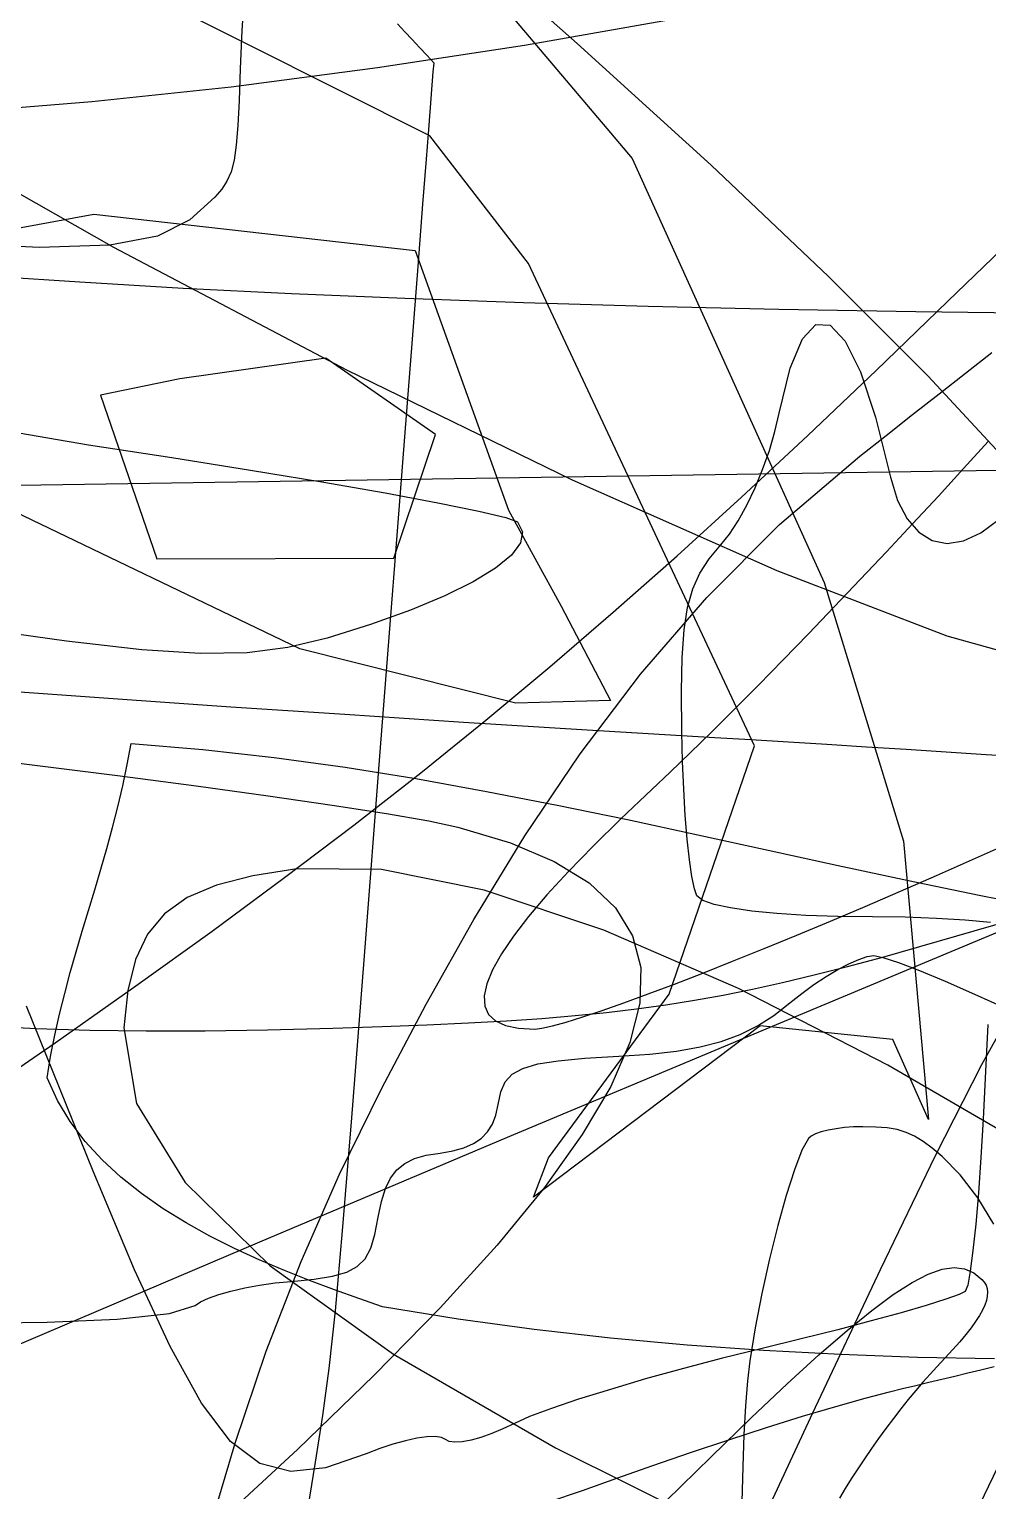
# Model space of a CAD drawing. Extents: x -75 to 75, y -75 to 75.
# Drawn here: x -40.17 to -25.28, y 1.84 to 24.55 of the extents above; entities that cross this region are included whole.
import ezdxf

# ---------------------------------------------------------------- set-up
doc = ezdxf.new("R2010")
doc.units = 0
for name, color, linetype in [('butterfly', 7, 'CONTINUOUS'), ('cat', 7, 'CONTINUOUS'), ('crown', 7, 'CONTINUOUS'), ('darth', 7, 'CONTINUOUS'), ('ironman', 7, 'CONTINUOUS'), ('jackskellington', 7, 'CONTINUOUS'), ('m4', 7, 'CONTINUOUS'), ('mushroom', 7, 'CONTINUOUS'), ('nes', 7, 'CONTINUOUS'), ('skullbones', 7, 'CONTINUOUS'), ('star', 7, 'CONTINUOUS'), ('stormtrooper', 7, 'CONTINUOUS'), ('thundercats', 7, 'CONTINUOUS'), ('wolf', 7, 'CONTINUOUS')]:
    doc.layers.add(name, color=color, linetype=linetype)

msp = doc.modelspace()

# ---------------------------------------------------------------- linework, layer by layer
at = {"layer": 'butterfly', "color": 7}
for p, q in [((-31.655901, 24.327355), (-33.27523, 25.760341)), ((-29.573432, 22.436777), (-31.655901, 24.327355)), ((-42.380611, 23.162847), (-38.859804, 21.161251)), ((-27.750321, 20.707203), (-29.573432, 22.436777)), ((-38.859804, 21.161251), (-35.239178, 19.256716)), ((-26.201838, 19.15589), (-27.750321, 20.707203)), ((-35.239178, 19.256716), (-31.732291, 17.548868)), ((-24.943251, 17.800083), (-26.201838, 19.15589)), ((-31.732291, 17.548868), (-28.552699, 16.137331)), ((-28.552699, 16.137331), (-25.913954, 15.12174)), ((-25.913954, 15.12174), (-24.029614, 14.601721)), ((-36.694793, 11.396503), (-37.258501, 11.250628)), ((-36.010096, 11.50473), (-36.694793, 11.396503)), ((-34.693843, 11.492425), (-36.010096, 11.50473)), ((-33.098579, 11.171964), (-34.693843, 11.492425)), ((-37.258501, 11.250628), (-37.711939, 11.057241)), ((-31.243722, 10.552591), (-33.098579, 11.171964)), ((-37.711939, 11.057241), (-38.065843, 10.806495)), ((-38.065843, 10.806495), (-38.330928, 10.488535)), ((-38.330928, 10.488535), (-38.517926, 10.093503)), ((-29.148704, 9.643542), (-31.243722, 10.552591)), ((-38.517926, 10.093503), (-38.637557, 9.611555)), ((-38.637557, 9.611555), (-38.700546, 9.032824)), ((-26.832946, 8.454063), (-29.148704, 9.643542)), ((-38.700546, 9.032824), (-38.499841, 7.85784)), ((-24.315873, 6.993396), (-26.832946, 8.454063)), ((-38.499841, 7.85784), (-37.746367, 6.628869)), ((-37.746367, 6.628869), (-36.422711, 5.334782)), ((-36.422711, 5.334782), (-34.511451, 3.964457)), ((-34.511451, 3.964457), (-31.995169, 2.506766)), ((-31.995169, 2.506766), (-28.856443, 0.950587))]:
    msp.add_line(p, q, dxfattribs=at)
at = {"layer": 'cat', "color": 7}
for p, q in [((-25.624622, 19.202916), (-25.21422, 19.524495)), ((-26.035024, 18.881327), (-25.624622, 19.202916)), ((-26.445434, 18.559749), (-26.035024, 18.881327)), ((-26.855836, 18.238168), (-26.445434, 18.559749)), ((-27.266238, 17.916579), (-26.855836, 18.238168)), ((-28.511864, 16.85362), (-27.266238, 17.916579)), ((-29.642475, 15.720819), (-28.511864, 16.85362)), ((-30.670348, 14.529446), (-29.642475, 15.720819)), ((-31.607715, 13.290725), (-30.670348, 14.529446)), ((-32.466847, 12.015922), (-31.607715, 13.290725)), ((-33.25999, 10.716291), (-32.466847, 12.015922)), ((-33.999407, 9.403063), (-33.25999, 10.716291)), ((-34.697351, 8.087498), (-33.999407, 9.403063)), ((-35.349747, 6.760012), (-34.697351, 8.087498)), ((-35.94527, 5.40175), (-35.349747, 6.760012)), ((-36.485299, 4.01007), (-35.94527, 5.40175)), ((-36.97119, 2.582328), (-36.485299, 4.01007)), ((-37.404325, 1.115898), (-36.97119, 2.582328))]:
    msp.add_line(p, q, dxfattribs=at)
at = {"layer": 'crown', "color": 7}
for p, q in [((-26.905898, 10.129269), (-24.915091, 10.703667)), ((-27.459363, 9.985299), (-26.905898, 10.129269)), ((-28.466545, 9.739272), (-27.977222, 9.855601)), ((-27.977222, 9.855601), (-27.459363, 9.985299)), ((-29.834058, 9.461345), (-29.38789, 9.543054)), ((-29.38789, 9.543054), (-28.93441, 9.635391)), ((-28.93441, 9.635391), (-28.466545, 9.739272)), ((-31.199427, 9.270887), (-30.732753, 9.326174)), ((-30.732753, 9.326174), (-30.279986, 9.389356)), ((-30.279986, 9.389356), (-29.834058, 9.461345)), ((-33.989027, 9.080983), (-33.346695, 9.110475)), ((-33.346695, 9.110475), (-32.753644, 9.143292)), ((-32.753644, 9.143292), (-32.202797, 9.180356)), ((-32.202797, 9.180356), (-31.687084, 9.222588)), ((-31.687084, 9.222588), (-31.199427, 9.270887)), ((-40.862349, 9.066654), (-40.061439, 9.025413)), ((-40.061439, 9.025413), (-39.22616, 8.998771)), ((-39.22616, 8.998771), (-38.351934, 8.986241)), ((-38.351934, 8.986241), (-37.434187, 8.987369)), ((-37.434187, 8.987369), (-36.468338, 9.001565)), ((-36.468338, 9.001565), (-35.449818, 9.028376)), ((-35.449818, 9.028376), (-34.687708, 9.053917)), ((-34.687708, 9.053917), (-33.989027, 9.080983))]:
    msp.add_line(p, q, dxfattribs=at)
at = {"layer": 'darth', "color": 7}
for p, q in [((-24.73739, 9.609263), (-25.377034, 8.458431)), ((-25.377034, 8.458431), (-26.095849, 7.046335)), ((-26.095849, 7.046335), (-26.951374, 5.27514)), ((-26.951374, 5.27514), (-28.001152, 3.047018)), ((-28.001152, 3.047018), (-28.806199, 1.319304)), ((-25.40344, 1.627861), (-25.048219, 2.360047))]:
    msp.add_line(p, q, dxfattribs=at)
at = {"layer": 'ironman', "color": 7}
for p, q in [((-38.644398, 13.122346), (-38.585953, 13.45265)), ((-38.585953, 13.45265), (-37.472691, 13.359881)), ((-37.472691, 13.359881), (-36.364353, 13.235003)), ((-36.364353, 13.235003), (-35.260317, 13.081993)), ((-38.712631, 12.794409), (-38.644398, 13.122346)), ((-35.260317, 13.081993), (-34.159949, 12.904828)), ((-38.789209, 12.468485), (-38.712631, 12.794409)), ((-34.159949, 12.904828), (-33.062621, 12.707479)), ((-33.062621, 12.707479), (-31.967706, 12.493924)), ((-31.967706, 12.493924), (-30.874575, 12.268135)), ((-38.872693, 12.144234), (-38.789209, 12.468485)), ((-30.874575, 12.268135), (-29.782598, 12.034091)), ((-38.961641, 11.821307), (-38.872693, 12.144234)), ((-39.054617, 11.499356), (-38.961641, 11.821307)), ((-29.782598, 12.034091), (-28.691146, 11.795763)), ((-28.691146, 11.795763), (-27.599589, 11.55713)), ((-39.150177, 11.178035), (-39.054617, 11.499356)), ((-27.599589, 11.55713), (-26.507301, 11.322163)), ((-39.246883, 10.856996), (-39.150177, 11.178035)), ((-26.507301, 11.322163), (-25.413652, 11.094836)), ((-25.413652, 11.094836), (-24.318013, 10.87913)), ((-39.343296, 10.535895), (-39.246883, 10.856996)), ((-39.437973, 10.214384), (-39.343296, 10.535895)), ((-39.529475, 9.892115), (-39.437973, 10.214384)), ((-39.616363, 9.568742), (-39.529475, 9.892115)), ((-39.697197, 9.243915), (-39.616363, 9.568742)), ((-39.770535, 8.917294), (-39.697197, 9.243915)), ((-39.834941, 8.588527), (-39.770535, 8.917294)), ((-39.88897, 8.257269), (-39.834941, 8.588527)), ((-39.730259, 7.906989), (-39.88897, 8.257269)), ((-39.532684, 7.578192), (-39.730259, 7.906989)), ((-39.299809, 7.269937), (-39.532684, 7.578192)), ((-39.035194, 6.981275), (-39.299809, 7.269937)), ((-38.742403, 6.711256), (-39.035194, 6.981275)), ((-38.425001, 6.458935), (-38.742403, 6.711256)), ((-38.086546, 6.223364), (-38.425001, 6.458935)), ((-37.730605, 6.003595), (-38.086546, 6.223364)), ((-37.360741, 5.798682), (-37.730605, 6.003595)), ((-36.980512, 5.607679), (-37.360741, 5.798682)), ((-36.593484, 5.429637), (-36.980512, 5.607679)), ((-36.203221, 5.263608), (-36.593484, 5.429637)), ((-35.813283, 5.108646), (-36.203221, 5.263608)), ((-35.427231, 4.963803), (-35.813283, 5.108646)), ((-35.048633, 4.828134), (-35.427231, 4.963803)), ((-34.68105, 4.700688), (-35.048633, 4.828134)), ((-33.504042, 4.509762), (-34.68105, 4.700688)), ((-32.322905, 4.34802), (-33.504042, 4.509762)), ((-31.138103, 4.213651), (-32.322905, 4.34802)), ((-29.950097, 4.104843), (-31.138103, 4.213651)), ((-28.759356, 4.019781), (-29.950097, 4.104843)), ((-27.566341, 3.956651), (-28.759356, 4.019781)), ((-26.371518, 3.91364), (-27.566341, 3.956651)), ((-25.17535, 3.888946), (-26.371518, 3.91364))]:
    msp.add_line(p, q, dxfattribs=at)
at = {"layer": 'jackskellington', "color": 7}
for p, q in [((-36.83333, 24.992505), (-36.867053, 24.525382)), ((-36.867053, 24.525382), (-36.890195, 23.933252)), ((-34.334357, 24.507893), (-34.447946, 24.629322)), ((-34.220765, 24.386464), (-34.334357, 24.507893)), ((-34.107174, 24.265035), (-34.220765, 24.386464)), ((-33.993585, 24.143609), (-34.107174, 24.265035)), ((-33.879993, 24.02218), (-33.993585, 24.143609)), ((-36.890195, 23.933252), (-36.906875, 23.440249)), ((-33.901668, 23.746979), (-33.890831, 23.88458)), ((-33.890831, 23.88458), (-33.879993, 24.02218)), ((-33.912505, 23.609379), (-33.901668, 23.746979)), ((-36.906875, 23.440249), (-36.926235, 23.050269)), ((-33.93418, 23.334178), (-33.923343, 23.471779)), ((-33.923343, 23.471779), (-33.912505, 23.609379)), ((-33.955855, 23.058978), (-33.945017, 23.196578)), ((-33.945017, 23.196578), (-33.93418, 23.334178)), ((-36.926235, 23.050269), (-36.951579, 22.746606)), ((-33.966692, 22.921378), (-33.955855, 23.058978)), ((-36.951579, 22.746606), (-36.986173, 22.512562)), ((-33.997522, 22.528104), (-33.966692, 22.921378)), ((-36.986173, 22.512562), (-37.033319, 22.331432)), ((-34.05218, 21.828438), (-33.997522, 22.528104)), ((-37.033319, 22.331432), (-37.096305, 22.186519)), ((-37.17842, 22.061116), (-37.282953, 21.938528)), ((-37.096305, 22.186519), (-37.17842, 22.061116)), ((-37.282953, 21.938528), (-37.673246, 21.584641)), ((-34.127615, 20.861486), (-34.05218, 21.828438)), ((-37.673246, 21.584641), (-38.177174, 21.335032)), ((-40.009104, 21.15544), (-41.578694, 21.228852)), ((-38.915529, 21.191398), (-40.009104, 21.15544)), ((-38.177174, 21.335032), (-38.915529, 21.191398)), ((-34.220785, 19.666356), (-34.127615, 20.861486)), ((-34.328636, 18.282158), (-34.220785, 19.666356)), ((-34.448123, 16.748004), (-34.328636, 18.282158)), ((-34.576199, 15.102998), (-34.448123, 16.748004)), ((-34.709811, 13.386252), (-34.576199, 15.102998)), ((-34.966664, 10.082383), (-34.709811, 13.386252)), ((-35.158344, 7.637382), (-34.966664, 10.082383)), ((-35.30142, 5.879558), (-35.158344, 7.637382)), ((-27.216949, 7.49677), (-27.362118, 7.493102)), ((-27.014497, 7.492622), (-27.216949, 7.49677)), ((-28.064242, 7.315022), (-28.165341, 7.13175)), ((-28.021082, 7.351745), (-28.064242, 7.315022)), ((-27.953281, 7.385908), (-28.021082, 7.351745)), ((-27.864193, 7.416789), (-27.953281, 7.385908)), ((-27.757177, 7.443656), (-27.864193, 7.416789)), ((-27.635588, 7.465811), (-27.757177, 7.443656)), ((-27.502783, 7.482546), (-27.635588, 7.465811)), ((-27.362118, 7.493102), (-27.502783, 7.482546)), ((-26.839972, 7.478454), (-27.014497, 7.492622)), ((-26.686395, 7.451643), (-26.839972, 7.478454)), ((-26.546783, 7.409572), (-26.686395, 7.451643)), ((-26.414156, 7.349628), (-26.546783, 7.409572)), ((-26.281531, 7.269192), (-26.414156, 7.349628)), ((-26.141928, 7.165648), (-26.281531, 7.269192)), ((-28.165341, 7.13175), (-28.282917, 6.828725)), ((-25.988365, 7.036379), (-26.141928, 7.165648)), ((-28.282917, 6.828725), (-28.410543, 6.430335)), ((-25.70449, 6.747169), (-25.988365, 7.036379)), ((-25.434612, 6.393863), (-25.70449, 6.747169)), ((-28.410543, 6.430335), (-28.541791, 5.960959)), ((-25.18279, 5.985335), (-25.434612, 6.393863)), ((-28.541791, 5.960959), (-28.670236, 5.444984)), ((-35.41246, 4.637227), (-35.30142, 5.879558)), ((-28.670236, 5.444984), (-28.789452, 4.906795)), ((-28.789452, 4.906795), (-28.893011, 4.370773)), ((-35.508032, 3.738705), (-35.41246, 4.637227)), ((-28.893011, 4.370773), (-28.974486, 3.861308)), ((-28.974486, 3.861308), (-29.010283, 3.547793)), ((-35.604707, 3.012307), (-35.508032, 3.738705)), ((-29.010283, 3.547793), (-29.040907, 3.161425)), ((-35.719055, 2.286347), (-35.604707, 3.012307)), ((-29.040907, 3.161425), (-29.066024, 2.712836)), ((-29.066024, 2.712836), (-29.0853, 2.212662)), ((-35.867645, 1.389143), (-35.719055, 2.286347)), ((-29.0853, 2.212662), (-29.098423, 1.671534))]:
    msp.add_line(p, q, dxfattribs=at)
at = {"layer": 'm4', "color": 7}
for p, q in [((-28.155695, 19.739664), (-27.946603, 19.9614)), ((-27.946603, 19.9614), (-27.724516, 19.948079)), ((-27.724516, 19.948079), (-27.493501, 19.702018)), ((-28.347721, 19.280536), (-28.155695, 19.739664)), ((-27.493501, 19.702018), (-27.257628, 19.225554)), ((-28.518615, 18.581686), (-28.347721, 19.280536)), ((-27.257628, 19.225554), (-27.020965, 18.521014)), ((-28.584474, 18.295513), (-28.518615, 18.581686)), ((-27.020965, 18.521014), (-26.787582, 17.59073)), ((-28.671218, 18.001217), (-28.584474, 18.295513)), ((-28.775135, 17.707195), (-28.671218, 18.001217)), ((-28.89252, 17.42184), (-28.775135, 17.707195)), ((-26.787582, 17.59073), (-26.678515, 17.227925)), ((-29.019664, 17.153549), (-28.89252, 17.42184)), ((-29.152861, 16.910713), (-29.019664, 17.153549)), ((-26.678515, 17.227925), (-26.531412, 16.941636)), ((-29.288401, 16.701728), (-29.152861, 16.910713)), ((-26.531412, 16.941636), (-26.350892, 16.733678)), ((-25.387014, 16.72137), (-25.108689, 16.932233)), ((-29.422581, 16.534991), (-29.288401, 16.701728)), ((-26.350892, 16.733678), (-26.141574, 16.605862)), ((-26.141574, 16.605862), (-25.908075, 16.559998)), ((-25.908075, 16.559998), (-25.655016, 16.597895)), ((-25.655016, 16.597895), (-25.387014, 16.72137)), ((-29.605436, 16.31882), (-29.422581, 16.534991)), ((-29.750123, 16.096993), (-29.605436, 16.31882)), ((-29.860452, 15.851265), (-29.750123, 16.096993)), ((-29.940236, 15.563396), (-29.860452, 15.851265)), ((-29.993282, 15.215139), (-29.940236, 15.563396)), ((-30.023398, 14.788253), (-29.993282, 15.215139)), ((-30.034405, 14.26449), (-30.023398, 14.788253)), ((-30.030087, 13.625607), (-30.034405, 14.26449)), ((-30.019193, 13.17362), (-30.030087, 13.625607)), ((-30.001103, 12.739105), (-30.019193, 13.17362)), ((-29.976747, 12.332487), (-30.001103, 12.739105)), ((-29.947114, 11.964196), (-29.976747, 12.332487)), ((-29.913157, 11.644664), (-29.947114, 11.964196)), ((-29.875844, 11.384317), (-29.913157, 11.644664)), ((-29.836141, 11.193585), (-29.875844, 11.384317)), ((-29.795007, 11.082898), (-29.836141, 11.193585)), ((-29.704848, 11.013832), (-29.795007, 11.082898)), ((-29.528251, 10.95108), (-29.704848, 11.013832)), ((-29.272673, 10.895536), (-29.528251, 10.95108)), ((-28.945575, 10.848089), (-29.272673, 10.895536)), ((-28.554418, 10.809633), (-28.945575, 10.848089)), ((-28.106657, 10.781061), (-28.554418, 10.809633)), ((-27.609755, 10.763253), (-28.106657, 10.781061)), ((-27.071168, 10.757129), (-27.609755, 10.763253)), ((-26.560654, 10.750976), (-27.071168, 10.757129)), ((-26.077051, 10.733365), (-26.560654, 10.750976)), ((-25.631467, 10.705538), (-26.077051, 10.733365)), ((-25.235013, 10.668714), (-25.631467, 10.705538)), ((-27.607514, 9.939031), (-27.437088, 10.029066)), ((-27.437088, 10.029066), (-27.283511, 10.097115)), ((-27.283511, 10.097115), (-27.152127, 10.140157)), ((-27.152127, 10.140157), (-27.048278, 10.155171)), ((-27.048278, 10.155171), (-26.906324, 10.127542)), ((-26.906324, 10.127542), (-26.66573, 10.048325)), ((-26.66573, 10.048325), (-26.339498, 9.923083)), ((-27.977545, 9.705066), (-27.789447, 9.830023)), ((-27.789447, 9.830023), (-27.607514, 9.939031)), ((-26.339498, 9.923083), (-25.940626, 9.75737)), ((-28.350862, 9.419364), (-28.166464, 9.567172)), ((-28.166464, 9.567172), (-27.977545, 9.705066)), ((-25.940626, 9.75737), (-25.482115, 9.556747)), ((-25.482115, 9.556747), (-24.976965, 9.326761)), ((-28.601235, 9.224978), (-28.350862, 9.419364)), ((-28.856494, 9.062322), (-28.601235, 9.224978)), ((-29.418559, 8.820703), (-29.125858, 8.928521)), ((-29.125858, 8.928521), (-28.856494, 9.062322)), ((-30.52892, 8.624401), (-30.110865, 8.671518)), ((-30.110865, 8.671518), (-29.743821, 8.735994)), ((-29.743821, 8.735994), (-29.418559, 8.820703)), ((-32.667135, 8.312432), (-32.502912, 8.403827)), ((-32.502912, 8.403827), (-32.268959, 8.471797)), ((-32.268959, 8.471797), (-31.951126, 8.521999)), ((-31.951126, 8.521999), (-31.535257, 8.560102)), ((-31.535257, 8.560102), (-31.007211, 8.591767)), ((-31.007211, 8.591767), (-30.52892, 8.624401)), ((-32.842976, 8.03671), (-32.775773, 8.191949)), ((-32.775773, 8.191949), (-32.667135, 8.312432)), ((-32.882894, 7.841053), (-32.842976, 8.03671)), ((-32.917288, 7.679089), (-32.882894, 7.841053)), ((-33.047988, 7.417706), (-32.971974, 7.53826)), ((-32.971974, 7.53826), (-32.917288, 7.679089)), ((-33.26815, 7.233945), (-33.146368, 7.316557)), ((-33.146368, 7.316557), (-33.047988, 7.417706)), ((-34.184666, 7.00166), (-34.002452, 7.053882)), ((-34.002452, 7.053882), (-33.784297, 7.088691)), ((-33.784297, 7.088691), (-33.586079, 7.120879)), ((-33.586079, 7.120879), (-33.414375, 7.169009)), ((-33.414375, 7.169009), (-33.26815, 7.233945)), ((-34.5553, 6.699397), (-34.457126, 6.828528)), ((-34.457126, 6.828528), (-34.334902, 6.927912)), ((-34.334902, 6.927912), (-34.184666, 7.00166)), ((-34.633391, 6.536408), (-34.5553, 6.699397)), ((-34.695361, 6.335454), (-34.633391, 6.536408)), ((-34.745174, 6.092421), (-34.695361, 6.335454)), ((-34.79868, 5.821705), (-34.745174, 6.092421)), ((-34.8638, 5.608532), (-34.79868, 5.821705)), ((-34.951292, 5.444973), (-34.8638, 5.608532)), ((-35.455575, 5.172809), (-35.236421, 5.235033)), ((-35.236421, 5.235033), (-35.071914, 5.323115)), ((-35.071914, 5.323115), (-34.951292, 5.444973)), ((-36.820927, 4.992892), (-36.590286, 5.035056)), ((-36.590286, 5.035056), (-36.348224, 5.069352)), ((-36.348224, 5.069352), (-36.100848, 5.094244)), ((-36.100848, 5.094244), (-35.740131, 5.12852)), ((-35.740131, 5.12852), (-35.455575, 5.172809)), ((-37.589172, 4.718056), (-37.507201, 4.776414)), ((-37.507201, 4.776414), (-37.383285, 4.834622)), ((-37.383285, 4.834622), (-37.223531, 4.891131)), ((-37.223531, 4.891131), (-37.034044, 4.944404)), ((-37.034044, 4.944404), (-36.820927, 4.992892)), ((-38.800572, 4.509313), (-37.98699, 4.595695)), ((-37.98699, 4.595695), (-37.589172, 4.718056)), ((-41.111356, 4.443394), (-39.888998, 4.458634)), ((-39.888998, 4.458634), (-38.800572, 4.509313))]:
    msp.add_line(p, q, dxfattribs=at)
at = {"layer": 'mushroom', "color": 7}
for p, q in [((-32.473711, 24.300987), (-30.23741, 24.69559)), ((-34.755847, 23.951317), (-32.473711, 24.300987)), ((-37.031546, 23.653643), (-34.755847, 23.951317)), ((-39.19557, 23.422491), (-37.031546, 23.653643)), ((-41.249964, 23.258148), (-39.19557, 23.422491))]:
    msp.add_line(p, q, dxfattribs=at)
at = {"layer": 'nes', "color": 7}
for p, q in [((-45.668712, 19.194681), (-39.245388, 18.091458)), ((-39.245388, 18.091458), (-37.950496, 17.893479)), ((-37.950496, 17.893479), (-36.733096, 17.6994)), ((-36.733096, 17.6994), (-35.620503, 17.514141)), ((-35.620503, 17.514141), (-34.640032, 17.34262)), ((-34.640032, 17.34262), (-33.818999, 17.189758)), ((-33.818999, 17.189758), (-33.184716, 17.060472)), ((-33.184716, 17.060472), (-32.764501, 16.959679)), ((-32.764501, 16.959679), (-32.585671, 16.892298)), ((-32.585671, 16.892298), (-32.503183, 16.739887)), ((-32.503183, 16.739887), (-32.535218, 16.567548)), ((-32.677001, 16.37862), (-32.923751, 16.176436)), ((-32.535218, 16.567548), (-32.677001, 16.37862)), ((-32.923751, 16.176436), (-33.270687, 15.964326)), ((-33.270687, 15.964326), (-33.713039, 15.745632)), ((-33.713039, 15.745632), (-34.246024, 15.523681)), ((-34.246024, 15.523681), (-34.864864, 15.301809)), ((-39.591138, 15.042024), (-41.103485, 15.253612)), ((-34.864864, 15.301809), (-35.539339, 15.088452)), ((-38.420616, 14.90726), (-39.591138, 15.042024)), ((-35.539339, 15.088452), (-36.151281, 14.939919)), ((-37.511045, 14.846924), (-38.420616, 14.90726)), ((-36.781559, 14.858608), (-37.511045, 14.846924)), ((-36.151281, 14.939919), (-36.781559, 14.858608)), ((-25.844501, 10.221355), (-22.96139, 11.419513)), ((-29.129705, 8.848101), (-25.844501, 10.221355)), ((-32.736883, 7.332924), (-29.129705, 8.848101)), ((-36.585917, 5.708997), (-32.736883, 7.332924)), ((-40.810016, 3.911504), (-36.585917, 5.708997))]:
    msp.add_line(p, q, dxfattribs=at)
at = {"layer": 'skullbones', "color": 7}
for p, q in [((-39.174073, 6.807273), (-40.210616, 9.37188)), ((-25.27505, 9.087508), (-25.317898, 8.25007)), ((-25.317898, 8.25007), (-25.348993, 7.616148)), ((-25.348993, 7.616148), (-25.384816, 7.017944)), ((-25.384816, 7.017944), (-25.424096, 6.469033)), ((-38.53084, 5.271629), (-39.174073, 6.807273)), ((-25.424096, 6.469033), (-25.465561, 5.982995)), ((-25.465561, 5.982995), (-25.507939, 5.573412)), ((-25.507939, 5.573412), (-25.549959, 5.253863)), ((-37.980939, 4.081125), (-38.53084, 5.271629)), ((-25.549959, 5.253863), (-25.590351, 5.037929)), ((-25.590351, 5.037929), (-25.627843, 4.939188)), ((-25.930031, 4.81586), (-26.234943, 4.720576)), ((-25.723354, 4.889943), (-25.930031, 4.81586)), ((-25.627843, 4.939188), (-25.723354, 4.889943)), ((-26.625161, 4.607724), (-27.087752, 4.480935)), ((-26.234943, 4.720576), (-26.625161, 4.607724)), ((-27.609787, 4.343846), (-28.178336, 4.20009)), ((-27.087752, 4.480935), (-27.609787, 4.343846)), ((-28.178336, 4.20009), (-28.780466, 4.053298)), ((-37.493852, 3.204168), (-37.980939, 4.081125)), ((-29.396831, 3.900808), (-30.006174, 3.740717)), ((-28.780466, 4.053298), (-29.396831, 3.900808)), ((-30.006174, 3.740717), (-30.592708, 3.577804)), ((-25.789263, 3.62392), (-25.586422, 3.672806)), ((-25.586422, 3.672806), (-25.383582, 3.721695)), ((-25.383582, 3.721695), (-25.180741, 3.770582)), ((-31.14064, 3.416848), (-31.634176, 3.262624)), ((-30.592708, 3.577804), (-31.14064, 3.416848)), ((-26.803467, 3.379478), (-26.600626, 3.428368)), ((-26.600626, 3.428368), (-26.397786, 3.477254)), ((-26.397786, 3.477254), (-26.194945, 3.526144)), ((-26.194945, 3.526144), (-25.992104, 3.57503)), ((-25.992104, 3.57503), (-25.789263, 3.62392)), ((-37.039048, 2.609167), (-37.493852, 3.204168)), ((-31.634176, 3.262624), (-32.057526, 3.119919)), ((-27.639683, 3.152527), (-27.18276, 3.281491)), ((-27.18276, 3.281491), (-26.803467, 3.379478)), ((-32.394903, 2.993506), (-32.630511, 2.888163)), ((-32.057526, 3.119919), (-32.394903, 2.993506)), ((-28.716935, 2.823698), (-28.156865, 2.998092)), ((-28.156865, 2.998092), (-27.639683, 3.152527)), ((-32.984361, 2.728685), (-33.150883, 2.670691)), ((-32.809437, 2.801518), (-32.984361, 2.728685)), ((-32.630511, 2.888163), (-32.809437, 2.801518)), ((-29.302521, 2.634852), (-28.716935, 2.823698)), ((-36.586005, 2.264529), (-37.039048, 2.609167)), ((-34.721964, 2.49809), (-34.932197, 2.416861)), ((-34.517832, 2.565868), (-34.721964, 2.49809)), ((-34.324843, 2.619285), (-34.517832, 2.565868)), ((-34.148034, 2.657424), (-34.324843, 2.619285)), ((-33.99245, 2.679381), (-34.148034, 2.657424)), ((-33.863128, 2.684235), (-33.99245, 2.679381)), ((-33.765109, 2.671084), (-33.863128, 2.684235)), ((-33.703429, 2.639018), (-33.765109, 2.671084)), ((-33.64493, 2.607502), (-33.703429, 2.639018)), ((-33.556027, 2.595931), (-33.64493, 2.607502)), ((-33.441118, 2.603297), (-33.556027, 2.595931)), ((-33.304601, 2.628556), (-33.441118, 2.603297)), ((-33.150883, 2.670691), (-33.304601, 2.628556)), ((-29.896252, 2.437057), (-29.302521, 2.634852)), ((-34.932197, 2.416861), (-35.563104, 2.199967)), ((-30.480759, 2.235827), (-29.896252, 2.437057)), ((-36.104198, 2.13866), (-36.586005, 2.264529)), ((-35.563104, 2.199967), (-36.104198, 2.13866)), ((-31.03867, 2.036662), (-30.480759, 2.235827)), ((-32.097559, 1.667126), (-31.574974, 1.845482)), ((-31.574974, 1.845482), (-31.03867, 2.036662))]:
    msp.add_line(p, q, dxfattribs=at)
at = {"layer": 'star', "color": 7}
msp.add_line((-74.804253, 16.935467), (-17.674481, 17.811547), dxfattribs=at)
at = {"layer": 'stormtrooper', "color": 7}
for p, q in [((-40.918186, 20.725923), (-39.381204, 20.621193)), ((-39.381204, 20.621193), (-37.775134, 20.526635)), ((-37.775134, 20.526635), (-36.094752, 20.442047)), ((-36.094752, 20.442047), (-34.334825, 20.367224)), ((-34.334825, 20.367224), (-32.490125, 20.301966)), ((-32.490125, 20.301966), (-30.555421, 20.246069)), ((-30.555421, 20.246069), (-28.52549, 20.199327)), ((-28.52549, 20.199327), (-26.395097, 20.161541)), ((-26.395097, 20.161541), (-24.159016, 20.132503)), ((-38.718323, 14.135072), (-40.31186, 14.25063)), ((-37.034089, 14.017653), (-38.718323, 14.135072)), ((-35.265628, 13.898897), (-37.034089, 14.017653)), ((-33.419409, 13.779333), (-35.265628, 13.898897)), ((-31.501904, 13.659482), (-33.419409, 13.779333)), ((-29.519578, 13.539871), (-31.501904, 13.659482)), ((-28.958086, 13.506255), (-29.519578, 13.539871)), ((-28.37524, 13.470743), (-28.958086, 13.506255)), ((-27.775642, 13.433639), (-28.37524, 13.470743)), ((-27.163888, 13.395249), (-27.775642, 13.433639)), ((-41.409072, 13.276089), (-40.08151, 13.11463)), ((-26.544577, 13.355876), (-27.163888, 13.395249)), ((-25.922311, 13.315826), (-26.544577, 13.355876)), ((-25.301686, 13.2754), (-25.922311, 13.315826)), ((-24.687304, 13.23491), (-25.301686, 13.2754)), ((-40.08151, 13.11463), (-38.794696, 12.952386)), ((-38.794696, 12.952386), (-37.576811, 12.792724)), ((-37.576811, 12.792724), (-36.456053, 12.639015)), ((-36.456053, 12.639015), (-35.460604, 12.494621)), ((-35.460604, 12.494621), (-34.618662, 12.362919)), ((-34.618662, 12.362919), (-33.958414, 12.247273)), ((-33.958414, 12.247273), (-33.508047, 12.15105)), ((-33.508047, 12.15105), (-32.692681, 11.906233)), ((-32.692681, 11.906233), (-32.012622, 11.618225)), ((-32.012622, 11.618225), (-31.468989, 11.283831)), ((-31.468989, 11.283831), (-31.062902, 10.899854)), ((-31.062902, 10.899854), (-30.795485, 10.463095)), ((-30.795485, 10.463095), (-30.667853, 9.970361)), ((-30.667853, 9.970361), (-30.681145, 9.41845)), ((-30.681145, 9.41845), (-30.836455, 8.804173)), ((-30.836455, 8.804173), (-31.134914, 8.124325)), ((-31.134914, 8.124325), (-31.577647, 7.37572)), ((-31.577647, 7.37572), (-32.165773, 6.55515)), ((-32.165773, 6.55515), (-32.900411, 5.659428)), ((-32.900411, 5.659428), (-33.782686, 4.685349)), ((-26.203309, 5.206675), (-25.986305, 5.282599)), ((-25.986305, 5.282599), (-25.799162, 5.308789)), ((-25.799162, 5.308789), (-25.637189, 5.288864)), ((-25.637189, 5.288864), (-25.495696, 5.226487)), ((-25.495696, 5.226487), (-25.369995, 5.125305)), ((-26.745656, 4.89099), (-26.454862, 5.077353)), ((-26.454862, 5.077353), (-26.203309, 5.206675)), ((-25.369995, 5.125305), (-25.332781, 5.081431)), ((-25.332781, 5.081431), (-25.305479, 5.033778)), ((-25.305479, 5.033778), (-25.288278, 4.981987)), ((-27.080378, 4.643938), (-26.745656, 4.89099)), ((-25.29916, 4.798114), (-25.324241, 4.72611)), ((-25.28493, 4.864518), (-25.29916, 4.798114)), ((-25.288278, 4.981987), (-25.281366, 4.925687)), ((-25.281366, 4.925687), (-25.28493, 4.864518)), ((-33.782686, 4.685349), (-34.813714, 3.629722)), ((-27.463721, 4.332551), (-27.080378, 4.643938)), ((-25.407713, 4.563841), (-25.466479, 4.472847)), ((-25.360363, 4.648141), (-25.407713, 4.563841)), ((-25.324241, 4.72611), (-25.360363, 4.648141)), ((-27.900372, 3.953177), (-27.463721, 4.332551)), ((-25.536848, 4.374794), (-25.619008, 4.269317)), ((-25.466479, 4.472847), (-25.536848, 4.374794)), ((-25.713148, 4.15605), (-25.819455, 4.034632)), ((-25.619008, 4.269317), (-25.713148, 4.15605)), ((-28.395021, 3.502175), (-27.900372, 3.953177)), ((-25.938116, 3.904694), (-26.06932, 3.765872)), ((-25.819455, 4.034632), (-25.938116, 3.904694)), ((-26.17539, 3.65228), (-26.285145, 3.529031)), ((-26.06932, 3.765872), (-26.17539, 3.65228)), ((-34.813714, 3.629722), (-35.994617, 2.489352)), ((-28.952359, 2.975892), (-28.395021, 3.502175)), ((-26.285145, 3.529031), (-26.397734, 3.397312)), ((-26.512304, 3.258306), (-26.628003, 3.113202)), ((-26.397734, 3.397312), (-26.512304, 3.258306)), ((-29.577078, 2.370686), (-28.952359, 2.975892)), ((-26.743979, 2.963184), (-26.859379, 2.809435)), ((-26.628003, 3.113202), (-26.743979, 2.963184)), ((-26.859379, 2.809435), (-26.973352, 2.653143)), ((-26.973352, 2.653143), (-27.085045, 2.495496)), ((-35.994617, 2.489352), (-37.326519, 1.261037)), ((-30.273862, 1.682905), (-29.577078, 2.370686)), ((-27.193606, 2.337675), (-27.298183, 2.180867)), ((-27.085045, 2.495496), (-27.193606, 2.337675)), ((-27.298183, 2.180867), (-27.397923, 2.02626)), ((-27.491975, 1.875034), (-27.579487, 1.72838)), ((-27.397923, 2.02626), (-27.491975, 1.875034))]:
    msp.add_line(p, q, dxfattribs=at)
at = {"layer": 'thundercats', "color": 7}
for p, q in [((-25.904382, 20.315199), (-24.757448, 21.425312)), ((-27.01136, 19.244214), (-25.904382, 20.315199)), ((-28.073516, 18.234341), (-27.01136, 19.244214)), ((-29.101215, 17.277342), (-28.073516, 18.234341)), ((-25.271519, 18.142907), (-25.653044, 17.722393)), ((-25.653044, 17.722393), (-26.045474, 17.294434)), ((-30.104825, 16.364974), (-29.101215, 17.277342)), ((-26.045474, 17.294434), (-26.445762, 16.862216)), ((-26.445762, 16.862216), (-26.850861, 16.428918)), ((-31.094717, 15.489002), (-30.104825, 16.364974)), ((-26.850861, 16.428918), (-27.257725, 15.99773)), ((-27.257725, 15.99773), (-27.663306, 15.571837)), ((-32.081253, 14.641181), (-31.094717, 15.489002)), ((-27.663306, 15.571837), (-28.064558, 15.154419)), ((-28.064558, 15.154419), (-28.458437, 14.748665)), ((-33.074802, 13.813271), (-32.081253, 14.641181)), ((-28.458437, 14.748665), (-28.841889, 14.357756)), ((-28.841889, 14.357756), (-29.211871, 13.984882)), ((-29.211871, 13.984882), (-29.565338, 13.633221)), ((-34.085736, 12.997033), (-33.074802, 13.813271)), ((-29.565338, 13.633221), (-29.899243, 13.305962)), ((-29.899243, 13.305962), (-30.210534, 13.006287)), ((-35.124418, 12.18423), (-34.085736, 12.997033)), ((-30.210534, 13.006287), (-30.496171, 12.737383)), ((-30.496171, 12.737383), (-30.977662, 12.282348)), ((-30.977662, 12.282348), (-31.40986, 11.857468)), ((-36.201217, 11.366619), (-35.124418, 12.18423)), ((-31.40986, 11.857468), (-31.792822, 11.462628)), ((-25.515015, 11.6461), (-24.955599, 11.89841)), ((-26.075125, 11.397702), (-25.515015, 11.6461)), ((-37.326499, 10.535957), (-36.201217, 11.366619)), ((-31.792822, 11.462628), (-32.126597, 11.09772)), ((-26.631828, 11.154825), (-26.075125, 11.397702)), ((-27.181227, 10.91878), (-26.631828, 11.154825)), ((-32.126597, 11.09772), (-32.411244, 10.762638)), ((-27.72013, 10.690764), (-27.181227, 10.91878)), ((-32.411244, 10.762638), (-32.646812, 10.457265)), ((-28.245339, 10.472005), (-27.72013, 10.690764)), ((-38.510636, 9.684007), (-37.326499, 10.535957)), ((-32.646812, 10.457265), (-32.833358, 10.1815)), ((-28.753652, 10.263719), (-28.245339, 10.472005)), ((-29.241871, 10.067135), (-28.753652, 10.263719)), ((-32.833358, 10.1815), (-32.970936, 9.935227)), ((-29.706799, 9.883473), (-29.241871, 10.067135)), ((-32.970936, 9.935227), (-33.059596, 9.718336)), ((-30.145231, 9.713953), (-29.706799, 9.883473)), ((-39.763991, 8.802531), (-38.510636, 9.684007)), ((-33.059596, 9.718336), (-33.099395, 9.530723)), ((-30.929826, 9.422232), (-30.553973, 9.559798)), ((-30.553973, 9.559798), (-30.145231, 9.713953)), ((-33.099395, 9.530723), (-33.090392, 9.372273)), ((-33.090392, 9.372273), (-33.032627, 9.242879)), ((-31.26959, 9.302476), (-30.929826, 9.422232)), ((-33.032627, 9.242879), (-32.926158, 9.142428)), ((-32.926158, 9.142428), (-32.771043, 9.070814)), ((-32.040347, 9.062297), (-31.828049, 9.121287)), ((-31.828049, 9.121287), (-31.570064, 9.201754)), ((-31.570064, 9.201754), (-31.26959, 9.302476)), ((-32.771043, 9.070814), (-32.567335, 9.027928)), ((-32.567335, 9.027928), (-32.315085, 9.013647)), ((-32.315085, 9.013647), (-32.20376, 9.026009)), ((-32.20376, 9.026009), (-32.040347, 9.062297)), ((-41.096935, 7.883282), (-39.763991, 8.802531))]:
    msp.add_line(p, q, dxfattribs=at)
at = {"layer": 'wolf', "color": 7}
for p, q in [((-33.944357, 22.889504), (-39.304189, 25.585877)), ((-32.97951, 25.116242), (-31.13753, 22.940642)), ((-31.13753, 22.940642), (-30.801008, 22.537279)), ((-32.41423, 20.90867), (-33.944357, 22.889504)), ((-30.801008, 22.537279), (-27.820644, 15.950308)), ((-42.112478, 21.133864), (-39.16356, 21.67586)), ((-39.16356, 21.67586), (-34.170315, 21.110931)), ((-34.170315, 21.110931), (-32.723509, 17.075026)), ((-28.901621, 13.415086), (-32.41423, 20.90867)), ((-35.558645, 19.435465), (-37.829874, 19.116458)), ((-33.858045, 18.248856), (-35.558645, 19.435465)), ((-37.829874, 19.116458), (-39.063244, 18.860104)), ((-39.063244, 18.860104), (-38.187997, 16.321969)), ((-34.505635, 16.330447), (-33.858045, 18.248856)), ((-35.961901, 14.920925), (-41.951108, 17.800506)), ((-32.723509, 17.075026), (-31.902928, 15.583899)), ((-38.187997, 16.321969), (-34.505635, 16.330464)), ((-34.505635, 16.330464), (-34.505635, 16.330447)), ((-27.820644, 15.950308), (-26.585247, 11.932725)), ((-31.902928, 15.583899), (-31.13753, 14.116795)), ((-32.608602, 14.07705), (-35.961901, 14.920925)), ((-31.13753, 14.116795), (-32.608602, 14.07705)), ((-30.228241, 9.555697), (-28.901621, 13.415086)), ((-26.585247, 11.932725), (-26.198585, 7.609321)), ((-32.099769, 7.012011), (-30.228241, 9.555697)), ((-28.815603, 9.065686), (-32.332182, 6.400329)), ((-26.75186, 8.853991), (-28.815603, 9.065686)), ((-26.198585, 7.609321), (-26.75186, 8.853991)), ((-32.332182, 6.400329), (-32.099769, 7.012011))]:
    msp.add_line(p, q, dxfattribs=at)

doc.saveas('drawing.dxf')
